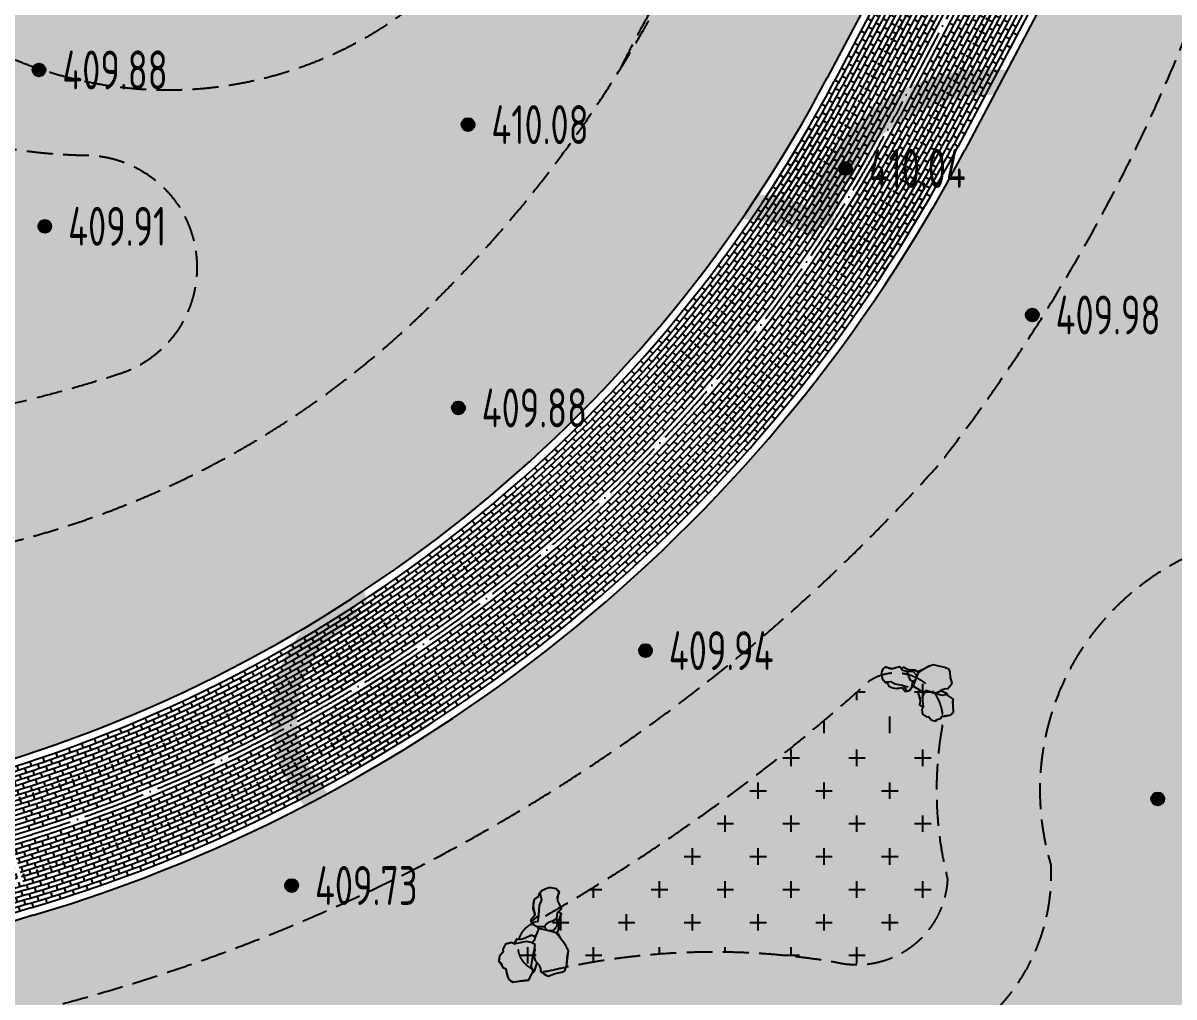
# Model space of a CAD drawing. Header units: millimetres. Extents: x 387826 to 388039216, y 3325062 to 3325368396.
# Drawn here: x 387628709 to 387650916, y 3324918887 to 3324937675 of the extents above; entities that cross this region are included whole.
import ezdxf
from ezdxf.enums import TextEntityAlignment as Align

# ---------------------------------------------------------------- set-up
doc = ezdxf.new("R2010")
doc.units = ezdxf.units.MM
doc.header["$LTSCALE"] = 1000
doc.header["$MEASUREMENT"] = 0
doc.linetypes.add('ACAD_ISO04W100', pattern=[30, 24, -3, 0, -3])
doc.linetypes.add('DASH', pattern=[0.35, 0.25, -0.1])
for name, color, linetype in [('0 Plan-Green C1', 60, 'DASH'), ('0 Plan-Green C2', 75, 'DASH'), ('0 Plan-Green Hatch', 76, 'Continuous'), ('0 Plan-Hatch 1', 8, 'Continuous'), ('0 Plan-Pavedivide', 15, 'Continuous'), ('0 Plan-Road 2', 40, 'Continuous'), ('0 Plan-Rock', 15, 'Continuous'), ('0 Plan-Wall 1', 32, 'Continuous'), ('0 Plan-Water L', 150, 'Continuous'), ('0-SITE', 7, 'Continuous'), ('000-Earth-MSCQ（不打印）$0$0-SITE', 7, 'Continuous'), ('000-Earth-MSCQ（不打印）$0$GCD', 251, 'Continuous'), ('000-古城墙保护(不打印)$0$0-文物遗址', 8, 'Continuous'), ('0NT-Center', 1, 'ACAD_ISO04W100'), ('0NT-Line 6', 251, 'Continuous')]:
    doc.layers.add(name, color=color, linetype=linetype)
doc.layers.add('0-调整', color=7, linetype='Continuous', plot=False)
doc.layers.add('0NT-辅助线（不打印）', color=157, linetype='Continuous', plot=False)
doc.styles.add('000-Earth-MSCQ（不打印）$0$HZ', font='gbenor.shx', dxfattribs={"width": 0.8, "bigfont": 'hztxt.shx'})
pattern_1 = [(90, (387910883.5935059, 3325096422.695915), (-798.2363799999999, 798.23638), [211.664528, -1384.80812]), (45, (387910883.5935059, 3325096422.695915), (-798.2369240652082, 798.2369240652083), [211.664528, -917.2129199999998]), (135, (387910883.5935059, 3325096422.695915), (-798.2369240652083, -798.2369240652082), [211.664528, -917.2129199999998])]

# ---------------------------------------------------------------- blocks, each defined once
blk = doc.blocks.new('GZF')
at = {"layer": '0 Plan-Hatch 1', "ltscale": 10}
for p, q in [((-135, 540.0000009536743), (-135, 450.0000004768372)), ((0, 630.0000009536743), (0, 540.0000004768372)), ((0, 450.0000009536743), (0, 360.0000004768372)), ((-135, 360.0000009536743), (-135, 270.0000004768372)), ((0, 270.0000009536743), (0, 180.0000004768372)), ((-135, 180.0000009536743), (-135, 90.00000047683716)), ((-135, 9.5367431640625e-07), (-135, -89.99999952316284)), ((0, 90.00000095367432), (0, 4.76837158203125e-07)), ((-135, -179.9999990463257), (-135, -269.9999995231628)), ((-135, -359.9999990463257), (-135, -449.9999995231628)), ((0, -269.9999990463257), (0, -359.9999995231628)), ((-135, -539.9999990463257), (-135, -629.9999995231628)), ((0, -449.9999990463257), (0, -539.9999995231628))]:
    blk.add_line(p, q, dxfattribs=at)
at = {"layer": '0NT-辅助线（不打印）', "ltscale": 10}
for p, q in [((0, 4.76837158203125e-07), (-135.0000000596046, 4.291534423828125e-06)), ((0, 44.99999952316284), (0, -45)), ((0, -89.99999904632568), (0, -179.9999995231628))]:
    blk.add_line(p, q, dxfattribs=at)
blk.add_circle((0, 9.5367431640625e-07), 9.101957738399506, dxfattribs=at)
blk = doc.blocks.new('hgreer')
at = {"layer": '0 Plan-Rock'}
for p, q in [((87294355.55795002, 81354781.10729504), (87294178.11190939, 81354751.86047316)), ((87294443.53921127, 81354780.05402851), (87294355.55795002, 81354781.10729504)), ((87294547.68330145, 81354721.65778351), (87294443.53921127, 81354780.05402851)), ((87294178.11190939, 81354751.86047316), (87294065.83607006, 81354637.78872204)), ((87294065.83607006, 81354637.78872204), (87294117.01122522, 81354456.20700169)), ((87294117.01122522, 81354456.20700169), (87294095.41249323, 81354331.52632284)), ((87294664.07947683, 81354656.3914814), (87294547.68330145, 81354721.65778351)), ((87294759.14183569, 81354538.71492577), (87294664.07947683, 81354656.3914814)), ((87294731.7388463, 81354582.50181723), (87294664.24018526, 81354326.38945389)), ((87294773.08252478, 81354434.33788824), (87294759.14183569, 81354538.71492577)), ((87294903.68527222, 81354336.96669865), (87294773.08252478, 81354434.33788824)), ((87294030.19147348, 81354215.21090364), (87293950.50170279, 81354058.7284131)), ((87293950.50170279, 81354058.7284131), (87294085.01149035, 81353910.88410997)), ((87294095.41249323, 81354331.52632284), (87294030.19147348, 81354215.21090364)), ((87294664.24018526, 81354326.38945389), (87294726.92880392, 81354122.25697279)), ((87294726.92880392, 81354122.25697279), (87294732.5263834, 81353974.28032875)), ((87294732.5263834, 81353974.28032875), (87294732.47653246, 81353773.14170551)), ((87294847.1803999, 81353805.38219404), (87294925.65704155, 81354002.77868557)), ((87294931.09391212, 81354184.80406904), (87294903.68527222, 81354336.96669865)), ((87294925.65704155, 81354002.77868557), (87294931.09391212, 81354184.80406904)), ((87294023.75106525, 81353945.23439169), (87293945.06209517, 81353876.70456362)), ((87293945.06209517, 81353876.70456362), (87293978.86129236, 81353793.37982321)), ((87293978.86129236, 81353793.37982321), (87294010.44285583, 81353663.0162301)), ((87294010.44285583, 81353663.0162301), (87294001.0962081, 81353531.46549511)), ((87294101.38487864, 81353724.67772675), (87294062.62154865, 81353569.38563776)), ((87294194.49001312, 81353632.23753595), (87294078.83149195, 81353713.18281698)), ((87294085.01149035, 81353910.88410997), (87294101.38487864, 81353724.67772675)), ((87294327.30845976, 81353581.90174913), (87294194.49001312, 81353632.23753595)), ((87294466.7307601, 81353471.53891182), (87294327.30845976, 81353581.90174913)), ((87294732.47653246, 81353773.14170551), (87294855.4718895, 81353647.84643793)), ((87294733.32646942, 81353768.42199326), (87294752.7542243, 81353536.46374273)), ((87294985.5991621, 81353607.06822824), (87294847.1803999, 81353805.38219404)), ((87294855.4718895, 81353647.84643793), (87294933.63376474, 81353571.83388138)), ((87294915.46659803, 81353453.2730689), (87294985.5991621, 81353607.06822824)), ((87293881.95533514, 81353001.33173227), (87294002.8869195, 81353200.15958261)), ((87294001.0962081, 81353531.46549511), (87293982.1913867, 81353397.22570324)), ((87293982.1913867, 81353397.22570324), (87294040.96926165, 81353243.56614494)), ((87294002.8869195, 81353200.15958261), (87294334.34331751, 81353267.93039131)), ((87294040.96926165, 81353243.56614494), (87294087.5199771, 81353217.46397257)), ((87294062.62154865, 81353569.38563776), (87294062.83210802, 81353440.52223349)), ((87294062.83210802, 81353440.52223349), (87294178.22474575, 81353287.3048029)), ((87294178.22474575, 81353287.3048029), (87294341.44099522, 81353269.10504293)), ((87294334.34331751, 81353267.93039131), (87294629.21914673, 81353316.73175287)), ((87294386.46046972, 81353276.55567598), (87294503.96522665, 81353394.33422852)), ((87294486.30451298, 81353376.63236427), (87294466.7307601, 81353471.53891182)), ((87294503.96522665, 81353394.33422852), (87294754.92104006, 81353382.36224747)), ((87294629.21914673, 81353316.73175287), (87294695.59404516, 81353299.90225601)), ((87294695.59404516, 81353299.90225601), (87294797.77804232, 81353019.78459024)), ((87294754.92104006, 81353382.36224747), (87294915.46659803, 81353453.2730689)), ((87293611.90141344, 81352617.88646793), (87293707.04556465, 81352798.5372243)), ((87293707.04556465, 81352798.5372243), (87293881.95533514, 81353001.33173227)), ((87294783.89886093, 81352759.74909401), (87294922.68821096, 81352819.02491999)), ((87294797.2513938, 81353021.22829533), (87294928.35195875, 81353075.89960194)), ((87294797.77804232, 81353019.78459024), (87294828.17697763, 81352902.62679052)), ((87294828.17697763, 81352902.62679052), (87294889.36295891, 81352809.43795013)), ((87294889.36295891, 81352809.43795013), (87294893.53768969, 81352806.57496452)), ((87294922.68821096, 81352819.02491999), (87295093.40136433, 81352851.9939723)), ((87294928.35195875, 81353075.89960194), (87295164.21005392, 81352945.8500886)), ((87295093.40136433, 81352851.9939723), (87295359.6696682, 81352771.9161663)), ((87295164.21005392, 81352945.8500886), (87295294.30506325, 81352900.8138256)), ((87295294.30506325, 81352900.8138256), (87295436.7808919, 81352909.88579369)), ((87295359.6696682, 81352771.9161663), (87295495.84562588, 81352736.87204123)), ((87295436.7808919, 81352909.88579369), (87295535.80596161, 81352712.5181551)), ((87295495.84562588, 81352736.87204123), (87295622.469975, 81352776.15960741)), ((87295622.469975, 81352776.15960741), (87295818.58547544, 81352704.58441973)), ((87293611.2455144, 81352622.75509739), (87293618.59947062, 81352630.60410738)), ((87293612.46367359, 81352618.95403433), (87293611.2455144, 81352622.75509739)), ((87293634.5151391, 81352386.18992853), (87293611.90141344, 81352617.88646793)), ((87293638.73982191, 81352109.72977304), (87293634.5151391, 81352386.18992853)), ((87294792.83854675, 81352660.23945093), (87294781.2020874, 81352568.13327885)), ((87294781.2020874, 81352568.13327885), (87294803.82754755, 81352499.24621439)), ((87294798.87405062, 81352593.05690384), (87294783.89886093, 81352759.74909401)), ((87294829.69997835, 81352396.15216494), (87294798.87405062, 81352593.05690384)), ((87294803.82754755, 81352499.24621439), (87294805.84275723, 81352325.73192406)), ((87294867.24756336, 81351996.47886133), (87294829.69997835, 81352396.15216494)), ((87295818.58547544, 81352704.58441973), (87295897.6313386, 81352519.39395714)), ((87295897.6313386, 81352519.39395714), (87295875.03799915, 81352437.25423193)), ((87295875.03799915, 81352437.25423193), (87295998.39040709, 81352279.86569405)), ((87293691.33826399, 81351912.79822016), (87293638.73982191, 81352109.72977304)), ((87294598.35456133, 81352049.99602938), (87294537.39111853, 81351920.69665527)), ((87294729.88889408, 81352179.05230331), (87294598.35456133, 81352049.99602938)), ((87294745.82520914, 81351830.70942354), (87294674.40588522, 81352124.61457443)), ((87294805.84275723, 81352325.73192406), (87294729.88889408, 81352179.05230331)), ((87294787.96035194, 81351832.43062687), (87294867.24756336, 81351996.47886133)), ((87295936.69059563, 81352043.44170523), (87295855.45090389, 81351887.43670464)), ((87296011.18960857, 81352087.09489775), (87295936.69059563, 81352043.44170523)), ((87295998.39040709, 81352279.86569405), (87296011.18960857, 81352087.09489775)), ((87293793.29972267, 81351855.16876936), (87293691.33826399, 81351912.79822016)), ((87294020.61388016, 81351790.46834421), (87293793.29972267, 81351855.16876936)), ((87294261.92574072, 81351683.3802619), (87294020.61388016, 81351790.46834421)), ((87294403.26178503, 81351753.4624834), (87294261.92574072, 81351683.3802619)), ((87294528.00491762, 81351827.74941826), (87294403.26178503, 81351753.4624834)), ((87294537.39111853, 81351920.69665527), (87294528.00491762, 81351827.74941826)), ((87294823.57447815, 81351755.92092943), (87294745.82520914, 81351830.70942354)), ((87294928.24235153, 81351500.3071332), (87294787.96035194, 81351832.43062687)), ((87295668.86266375, 81351569.5649929), (87295620.20724678, 81351489.60983896)), ((87295717.958148, 81351717.75891066), (87295668.86266375, 81351569.5649929)), ((87295752.93615198, 81351854.00780106), (87295717.958148, 81351717.75891066)), ((87295855.45090389, 81351887.43670464), (87295752.93615198, 81351854.00780106)), ((87295038.57397318, 81351501.56801844), (87294928.24235153, 81351500.3071332)), ((87295218.8379941, 81351460.2084279), (87295038.57397318, 81351501.56801844)), ((87295471.20922089, 81351402.30345297), (87295218.8379941, 81351460.2084279)), ((87295563.7357006, 81351441.81965446), (87295471.20922089, 81351402.30345297)), ((87295620.20724678, 81351489.60983896), (87295563.7357006, 81351441.81965446))]:
    blk.add_line(p, q, dxfattribs=at)
blk = doc.blocks.new('A$C6F3146E0')
at = {"layer": '0NT-Line 6', "ltscale": 10}
h = blk.add_hatch(color=250, dxfattribs=at)
h.dxf.hatch_style = 1
h.paths.add_polyline_path([(770.8263137936592, 224.670768737793), (810.3220527768135, 256.2139329910278), (835.2317494153976, 324.4204158782959), (833.3040155768394, 388.4453463554382), (820.9189774394035, 463.9596586227417), (754.3517169356346, 547.9615912437439), (685.1306374669075, 571.7637538909912), (648.6333835721016, 532.9735097885132), (560.9706773757935, 478.0560865402222), (435.4114928841591, 471.8050203323364), (412.9067182540894, 470.2245101928711), (393.1375009417534, 409.172682762146), (341.858026444912, 434.3570075035095), (264.9241532683372, 347.7219390869141), (178.5392355918884, 306.3339829444885), (99.75384694337845, 236.3871359825134), (100.6734097599983, 205.8461256027222), (-39.07419377565384, 236.9795122146606), (-102.4145213365555, 247.8891234397888), (-227.2226577997208, 255.3294014930725), (-263.6027362942696, 253.2760562896729), (-466.0318554639816, 116.5901379585266), (-533.2976085543633, 47.03379058837891), (-532.5472962260246, -9.940046787261963), (-502.9617641568184, -119.4587659835815), (-487.3542992472649, -245.2169432640076), (-362.168852865696, -318.9908819198608), (-321.607862830162, -299.8709025382996), (-253.3382203578949, -292.9825172424316), (-203.8347312808037, -305.8216533660889), (-307.0939737558365, -407.8742938041687), (-317.8145741820335, -454.746955871582), (-397.924086868763, -564.6175723075867), (-303.9935299754143, -812.2360253334045), (-231.2336182594299, -851.9496531486511), (-48.49573516845703, -816.4576859474182), (-9.395219087600708, -850.3686947822571), (93.0649853348732, -855.1476488113403), (111.2549631595612, -865.0760560035706), (187.399763584137, -812.1467542648315), (221.6528564691544, -722.4822506904602), (261.0329630374908, -711.4681391716003), (317.6792796850204, -633.1580109596252), (298.6361645460129, -534.7751779556274), (251.1640767455101, -492.3936176300049), (307.7410970926285, -425.3148427009583), (268.7809119224548, -368.9407444000244), (252.7369466423988, -239.6859731674194), (250.3308267593384, -175.0901141166687), (202.1934161186218, -127.8694906234741), (284.9391769766808, -23.94351768493652), (331.3716490268707, -23.94351720809937), (367.9684412479401, -52.22230958938599), (442.710650742054, -71.89512920379639), (483.0180369615555, -67.30876064300537), (530.3833799958229, 38.67332077026367), (669.1160991191864, 76.5786771774292), (763.058145403862, 146.8629102706909)])
at = {"layer": '0 Plan-Rock', "ltscale": 10, "const_width": 30}
blk.add_lwpolyline([(770.8263137936592, 224.670768737793), (810.3220527768135, 256.2139329910278), (835.2317494153976, 324.4204158782959), (833.3040155768394, 388.4453463554382), (820.9189774394035, 463.9596586227417), (754.3517169356346, 547.9615912437439), (685.1306374669075, 571.7637538909912), (648.6333835721016, 532.9735097885132), (560.9706773757935, 478.0560865402222), (435.4114928841591, 471.8050203323364), (412.9067182540894, 470.2245101928711), (393.1375009417534, 409.172682762146), (341.858026444912, 434.3570075035095), (264.9241532683372, 347.7219390869141), (178.5392355918884, 306.3339829444885), (99.75384694337845, 236.3871359825134), (100.6734097599983, 205.8461256027222), (-39.07419377565384, 236.9795122146606), (-102.4145213365555, 247.8891234397888), (-227.2226577997208, 255.3294014930725), (-263.6027362942696, 253.2760562896729), (-466.0318554639816, 116.5901379585266), (-533.2976085543633, 47.03379058837891), (-532.5472962260246, -9.940046787261963), (-502.9617641568184, -119.4587659835815), (-487.3542992472649, -245.2169432640076), (-362.168852865696, -318.9908819198608), (-321.607862830162, -299.8709025382996), (-253.3382203578949, -292.9825172424316), (-203.8347312808037, -305.8216533660889), (-307.0939737558365, -407.8742938041687), (-317.8145741820335, -454.746955871582), (-397.924086868763, -564.6175723075867), (-303.9935299754143, -812.2360253334045), (-231.2336182594299, -851.9496531486511), (-48.49573516845703, -816.4576859474182), (-9.395219087600708, -850.3686947822571), (93.0649853348732, -855.1476488113403), (111.2549631595612, -865.0760560035706), (187.399763584137, -812.1467542648315), (221.6528564691544, -722.4822506904602), (261.0329630374908, -711.4681391716003), (317.6792796850204, -633.1580109596252), (298.6361645460129, -534.7751779556274), (251.1640767455101, -492.3936176300049), (307.7410970926285, -425.3148427009583), (268.7809119224548, -368.9407444000244), (252.7369466423988, -239.6859731674194), (250.3308267593384, -175.0901141166687), (202.1934161186218, -127.8694906234741), (284.9391769766808, -23.94351768493652), (331.3716490268707, -23.94351720809937), (367.9684412479401, -52.22230958938599), (442.710650742054, -71.89512920379639), (483.0180369615555, -67.30876064300537), (530.3833799958229, 38.67332077026367), (669.1160991191864, 76.5786771774292), (763.058145403862, 146.8629102706909)], close=True, dxfattribs=at)
at = {"layer": '0 Plan-Rock', "xscale": 0.4800000000000001, "yscale": 0.4800000000000001, "zscale": 0.4800000000000001, "rotation": 301.0050644222225}
blk.add_blockref('hgreer', (-55053982.43733722, 15799643.40212011), dxfattribs=at)
blk = doc.blocks.new('000-Earth-MSCQ（不打印）$0$gc200')
h = blk.add_hatch(color=256)
edge = h.paths.add_edge_path()
edge.add_arc((0, -5.551115123125783e-17), 0.2500000000000001, 0, 360)
blk.add_circle((0, -5.551115123125783e-17), 0.2500000000000001)
blk = doc.blocks.new('000-古城墙保护(不打印)')
at = {"layer": '000-古城墙保护(不打印)$0$0-文物遗址'}
for points, knots in [([(387634582.9108802, 3324833742.007565), (387637481.6864973, 3324835738.936942), (387639382.8498617, 3324839080.321984), (387645817.2546958, 3324847710.859595), (387654826.8691055, 3324861873.446459), (387665420.1049732, 3324880839.21057), (387674535.5295003, 3324905651.922577), (387688534.0697859, 3324927269.79409), (387696448.1969588, 3324950220.605737), (387707099.1566722, 3324972271.082105), (387723060.4148431, 3324980167.742814), (387729307.67117, 3324987158.987681), (387729940.039707, 3324987901.617867)], [13829.07510473592, 13829.07510473592, 13829.07510473592, 13829.07510473592, 20507.60766755405, 31598.15239328767, 45718.57024809014, 71022.56005402254, 96502.36251734757, 124815.025697456, 147476.5189369385, 169708.993296357, 195775.3383430242, 197958.5772200183, 197958.5772200183, 197958.5772200183, 197958.5772200183]), ([(387635557.2121158, 3324833192.623265), (387639144.2498879, 3324835416.857895), (387643110.3512368, 3324841726.622351), (387649016.7267115, 3324847271.843969), (387657307.6448497, 3324858426.09768), (387668052.2276497, 3324877455.047353), (387676458.2930267, 3324902803.359412), (387693693.5426132, 3324929413.366473), (387701836.5126055, 3324955762.773364), (387715310.4236128, 3324975469.812907), (387727852.1413468, 3324981383.574444), (387732504.7012959, 3324985724.225718)], [14739.69709912661, 14739.69709912661, 14739.69709912661, 14739.69709912661, 20406.91770349679, 29934.1067295975, 47060.25139486376, 63456.69980682162, 94902.00882304885, 126890.1275629617, 157587.176104531, 177450.8917934603, 196215.9539852425, 196215.9539852425, 196215.9539852425, 196215.9539852425])]:
    blk.add_open_spline(points, degree=3, knots=knots, dxfattribs=at)
at = {"layer": '000-古城墙保护(不打印)$0$0-文物遗址', "ltscale": 2}
blk.add_open_spline([(387646899.8155807, 3324840662.603934), (387647849.9607149, 3324841535.409628), (387650145.3027255, 3324843292.36125), (387654950.2025678, 3324845513.25198), (387659367.7926607, 3324851011.138705), (387663389.8350258, 3324858187.882661), (387669242.3289561, 3324865381.960462), (387672427.8172132, 3324872866.707218), (387674609.2540131, 3324881390.606682), (387680663.3751831, 3324889791.733888), (387684860.6420305, 3324900745.097849), (387689232.4300385, 3324910992.722326), (387694325.6712301, 3324920483.46647), (387698148.521163, 3324928309.253953), (387704181.3697521, 3324939163.262283), (387705018.7730799, 3324950270.696156), (387712498.9580179, 3324957992.794462), (387715218.2473713, 3324965799.686612), (387720096.5908015, 3324968384.490991), (387725143.8900183, 3324975413.511773), (387727037.4112195, 3324976159.514064), (387729304.3074499, 3324976971.611911), (387731596.3178003, 3324980020.060601), (387734785.1976007, 3324983788.089304)], degree=3, knots=[24698.46369935245, 24698.46369935245, 24698.46369935245, 24698.46369935245, 28547.78922773191, 33300.36949613615, 40390.19973763682, 49093.72769327492, 58113.34272857198, 67998.38427460843, 73225.63694582375, 84378.33605128081, 98485.83122873971, 108342.3786954613, 117791.6906893334, 130756.2383913628, 136705.9672843929, 152646.9995846381, 166198.4240618358, 176287.1744813256, 180384.4602466323, 183701.6680936147, 187734.3654258164, 190209.1275445285, 191802.2969576465, 191802.2969576465, 191802.2969576465, 191802.2969576465], dxfattribs=at)
blk = doc.blocks.new('000-Earth-MSCQ（不打印）')
at = {"layer": '000-Earth-MSCQ（不打印）$0$0-SITE', "ltscale": 10}
blk.add_blockref('000-古城墙保护(不打印)', (0, 0), dxfattribs=at)
at = {"layer": '000-Earth-MSCQ（不打印）$0$GCD', "linetype": 'Continuous'}
ref = blk.add_blockref('000-Earth-MSCQ（不打印）$0$gc200', (387629017.3, 3324936768.6), dxfattribs=dict(at, xscale=500, yscale=500, zscale=500))
ref.add_attrib('height', '409.88', dxfattribs={"linetype": 'Continuous', "height": 750, "style": '000-Earth-MSCQ（不打印）$0$HZ', "width": 0.8}).set_placement((387629467.3, 3324936768.6), align=Align.MIDDLE_LEFT)
ref = blk.add_blockref('000-Earth-MSCQ（不打印）$0$gc200', (387637296, 3324935715.2), dxfattribs=dict(at, xscale=500, yscale=500, zscale=500))
ref.add_attrib('height', '410.08', dxfattribs={"linetype": 'Continuous', "height": 750, "style": '000-Earth-MSCQ（不打印）$0$HZ', "width": 0.8}).set_placement((387637746, 3324935715.2), align=Align.MIDDLE_LEFT)
ref = blk.add_blockref('000-Earth-MSCQ（不打印）$0$gc200', (387644574.7, 3324934869.5), dxfattribs=dict(at, xscale=500, yscale=500, zscale=500))
ref.add_attrib('height', '410.04', dxfattribs={"linetype": 'Continuous', "height": 750, "style": '000-Earth-MSCQ（不打印）$0$HZ', "width": 0.8}).set_placement((387645024.7, 3324934869.5), align=Align.MIDDLE_LEFT)
ref = blk.add_blockref('000-Earth-MSCQ（不打印）$0$gc200', (387629130.1, 3324933752.7), dxfattribs=dict(at, xscale=500, yscale=500, zscale=500))
ref.add_attrib('height', '409.91', dxfattribs={"linetype": 'Continuous', "height": 750, "style": '000-Earth-MSCQ（不打印）$0$HZ', "width": 0.8}).set_placement((387629580.1, 3324933752.7), align=Align.MIDDLE_LEFT)
ref = blk.add_blockref('000-Earth-MSCQ（不打印）$0$gc200', (387648182.2, 3324932042.5), dxfattribs=dict(at, xscale=500, yscale=500, zscale=500))
ref.add_attrib('height', '409.98', dxfattribs={"linetype": 'Continuous', "height": 750, "style": '000-Earth-MSCQ（不打印）$0$HZ', "width": 0.8}).set_placement((387648632.2, 3324932042.5), align=Align.MIDDLE_LEFT)
ref = blk.add_blockref('000-Earth-MSCQ（不打印）$0$gc200', (387637109.5, 3324930250), dxfattribs=dict(at, xscale=500, yscale=500, zscale=500))
ref.add_attrib('height', '409.88', dxfattribs={"linetype": 'Continuous', "height": 750, "style": '000-Earth-MSCQ（不打印）$0$HZ', "width": 0.8}).set_placement((387637559.5000001, 3324930250), align=Align.MIDDLE_LEFT)
ref = blk.add_blockref('000-Earth-MSCQ（不打印）$0$gc200', (387640719.7, 3324925568), dxfattribs=dict(at, xscale=500, yscale=500, zscale=500))
ref.add_attrib('height', '409.94', dxfattribs={"linetype": 'Continuous', "height": 750, "style": '000-Earth-MSCQ（不打印）$0$HZ', "width": 0.8}).set_placement((387641169.7, 3324925568), align=Align.MIDDLE_LEFT)
ref = blk.add_blockref('000-Earth-MSCQ（不打印）$0$gc200', (387650603.2, 3324922707.1), dxfattribs=dict(at, xscale=500, yscale=500, zscale=500))
ref.add_attrib('height', '410.09', dxfattribs={"linetype": 'Continuous', "height": 750, "style": '000-Earth-MSCQ（不打印）$0$HZ', "width": 0.8}).set_placement((387651053.2, 3324922707.1), align=Align.MIDDLE_LEFT)
ref = blk.add_blockref('000-Earth-MSCQ（不打印）$0$gc200', (387633892, 3324921036.9), dxfattribs=dict(at, xscale=500, yscale=500, zscale=500))
ref.add_attrib('height', '409.73', dxfattribs={"linetype": 'Continuous', "height": 750, "style": '000-Earth-MSCQ（不打印）$0$HZ', "width": 0.8}).set_placement((387634342, 3324921036.9), align=Align.MIDDLE_LEFT)

msp = doc.modelspace()

# ---------------------------------------------------------------- hatches: boundary and pattern name
at = {"layer": '0 Plan-Green Hatch', "ltscale": 10}
h = msp.add_hatch(dxfattribs=at)
h.set_pattern_fill('GRASS', color=256, scale=400, double=1)
h.set_pattern_definition(pattern_1)
edge = h.paths.add_edge_path()
edge.add_line((387622439.0599667, 3324854050.936299), (387623173.6833379, 3324853939.656582))
edge.add_line((387623173.6833379, 3324853939.656582), (387635096.1587876, 3324877614.537973))
edge.add_line((387635096.1587876, 3324877614.537973), (387637326.4545873, 3324880090.89868))
edge.add_line((387637326.4545873, 3324880090.89868), (387648092.625536, 3324901769.250156))
edge.add_line((387648092.625536, 3324901769.250156), (387653675.5063087, 3324913098.933503))
edge.add_line((387653675.5063087, 3324913098.933503), (387659029.9602896, 3324926312.71594))
edge.add_line((387659029.9602896, 3324926312.71594), (387666293.4541628, 3324933025.957657))
edge.add_line((387666293.4541628, 3324933025.957657), (387674562.7421811, 3324955273.126987))
edge.add_line((387674562.7421811, 3324955273.126987), (387674698.8546848, 3324955833.61237))
edge.add_line((387674698.8546848, 3324955833.61237), (387679274.3591145, 3324966056.084505))
edge.add_line((387679274.3591145, 3324966056.084505), (387692670.727551, 3324988471.826824))
edge.add_line((387692670.727551, 3324988471.826824), (387687672.3361686, 3324991569.787791))
edge.add_line((387687672.3361686, 3324991569.787791), (387699107.2769016, 3325013209.461398))
edge.add_line((387699107.2769016, 3325013209.461398), (387703730.9022322, 3325018962.653418))
edge.add_line((387703730.9022322, 3325018962.653418), (387707660.8433574, 3325021085.874216))
edge.add_line((387707660.8433574, 3325021085.874216), (387708978.7375107, 3325021533.479846))
edge.add_line((387708978.7375107, 3325021533.479846), (387713125.3676936, 3325024321.017564))
edge.add_line((387713125.3676936, 3325024321.017564), (387719878.4443215, 3325030249.513507))
edge.add_line((387719878.4443215, 3325030249.513507), (387727149.4825557, 3325038560.592924))
edge.add_line((387727149.4825557, 3325038560.592924), (387731947.0142126, 3325045521.987648))
edge.add_line((387731947.0142126, 3325045521.987648), (387732792.6573083, 3325048405.001884))
edge.add_line((387732792.6573083, 3325048405.001884), (387736658.1743807, 3325052379.78923))
edge.add_line((387736658.1743807, 3325052379.78923), (387738724.4244739, 3325053061.984234))
edge.add_line((387738724.4244739, 3325053061.984234), (387755596.1018205, 3325073700.059758))
edge.add_line((387755596.1018205, 3325073700.059758), (387757359.0947688, 3325075809.7136))
edge.add_line((387757359.0947688, 3325075809.7136), (387765030.6402072, 3325091176.180011))
edge.add_line((387765030.6402072, 3325091176.180011), (387763567.2492012, 3325091306.558766))
edge.add_line((387763567.2492012, 3325091306.558766), (387764643.4762778, 3325092870.663066))
edge.add_line((387764643.4762778, 3325092870.663066), (387763677.4327329, 3325093513.918848))
edge.add_line((387763677.4327329, 3325093513.918848), (387760351.9995351, 3325088519.772871))
edge.add_line((387760351.9995351, 3325088519.772871), (387757854.926546, 3325090182.48947))
edge.add_line((387757854.926546, 3325090182.48947), (387746044.347819, 3325072445.325399))
edge.add_arc((387645329.0706022, 3325139508.228231), 121000.0000046023, 309.74241311210085, 326.34169422267865, ccw=False)
edge.add_arc((387645329.2748908, 3325139507.932482), 120999.6419855282, 304.961169591263, 309.74242826514626, ccw=False)
edge.add_arc((387763683.9662794, 3324966246.727285), 88844.09917226598, 123.4868483728974, 149.7895362449835)
edge.add_arc((387680669.4993267, 3325002504.157055), 10499.99999996763, -109.5936893519368, 53.55920835511489, ccw=False)
edge.add_line((387677148.3473426, 3324992612.165916), (387673651.3536385, 3324985981.462848))
edge.add_line((387673651.3536385, 3324985981.462848), (387646879.8653454, 3324935219.63581))
edge.add_arc((387620344.1212687, 3324949214.430786), 30000.00000171048, 286.5819363186826, 332.19309994883685, ccw=False)
edge.add_arc((387637327.6832241, 3324892178.531931), 29510.79847056292, 106.5819363209107, 159.4825744767803)
edge.add_line((387609688.883474, 3324902521.837725), (387600522.3601472, 3324902521.837726))
edge.add_arc((387629038.2827542, 3324896341.687208), 29177.93862749183, 167.771613600219, 206.6177727609841)
edge.add_line((387602952.7591405, 3324883268.907842), (387599368.7798252, 3324882693.003032))
edge.add_arc((387581780.5333471, 3324878865.002812), 17999.99999596056, -22.8216057335012, 12.27867238597372, ccw=False)
edge.add_line((387598371.4385754, 3324871883.465477), (387617732.5046101, 3324862101.924585))
edge.add_line((387617732.5046101, 3324862101.924585), (387620049.8063839, 3324854469.025551))
edge.add_line((387620049.8063839, 3324854469.025551), (387622439.0599667, 3324854050.936299))
h = msp.add_hatch(dxfattribs=at)
h.set_pattern_fill('GRASS', color=256, scale=400, double=1)
h.set_pattern_definition(pattern_1)
edge = h.paths.add_edge_path()
edge.add_line((387605212.8324866, 3324914026.611679), (387598663.9888676, 3324918303.935458))
edge.add_arc((387602932.0574766, 3324916289.786137), 4719.449876758691, 143.0082931502428, 154.7368511643453, ccw=False)
edge.add_arc((387570322.7501565, 3324938960.445071), 34999.99997610715, 325.4865901038211, 360.0000000593251)
edge.add_line((387605322.7501326, 3324938960.445107), (387605322.7501268, 3324946120.112624))
edge.add_line((387605322.7501268, 3324946120.112624), (387611315.734759, 3324946127.482451))
edge.add_line((387611315.734759, 3324946127.482451), (387614770.9359706, 3324946256.371298))
edge.add_line((387614770.9359706, 3324946256.371298), (387618955.270937, 3324946756.373236))
edge.add_line((387618955.270937, 3324946756.373236), (387623204.4845629, 3324947638.534652))
edge.add_line((387623204.4845629, 3324947638.534652), (387628446.2095934, 3324949318.850211))
edge.add_line((387628446.2095934, 3324949318.850211), (387633017.6265892, 3324951351.834165))
edge.add_line((387633017.6265892, 3324951351.834165), (387635887.2741393, 3324952937.318831))
edge.add_line((387635887.2741393, 3324952937.318831), (387636770.4404508, 3324953013.30145))
edge.add_line((387636770.4404508, 3324953013.30145), (387641200.8071445, 3324953435.152136))
edge.add_line((387641200.8071445, 3324953435.152136), (387643258.7555928, 3324954834.03511))
edge.add_line((387643258.7555928, 3324954834.03511), (387643999.2364283, 3324956126.063885))
edge.add_line((387643999.2364283, 3324956126.063885), (387644469.361406, 3324959483.349897))
edge.add_line((387644469.361406, 3324959483.349897), (387647017.6491855, 3324962120.423264))
edge.add_line((387647017.6491855, 3324962120.423264), (387649717.3688855, 3324965420.779857))
edge.add_line((387649717.3688855, 3324965420.779857), (387651287.2803114, 3324967653.897116))
edge.add_line((387651287.2803114, 3324967653.897116), (387653047.2110363, 3324970529.781031))
edge.add_line((387653047.2110363, 3324970529.781031), (387654554.1020607, 3324973407.835589))
edge.add_line((387654554.1020607, 3324973407.835589), (387656414.01813, 3324977854.928609))
edge.add_line((387656414.01813, 3324977854.928609), (387657664.2517966, 3324981620.279696))
edge.add_line((387657664.2517966, 3324981620.279696), (387659066.9910163, 3324989862.33321))
edge.add_line((387659066.9910163, 3324989862.33321), (387660604.2452163, 3325007094.535869))
edge.add_line((387660604.2452163, 3325007094.535869), (387670179.5622511, 3325002044.570121))
edge.add_arc((387680669.499327, 3325002504.157055), 10500.00000033511, 182.5086482844089, 233.9798892419005)
edge.add_line((387674494.7729348, 3324994011.645413), (387644226.2909787, 3324936619.115385))
edge.add_arc((387620344.1211289, 3324949214.430957), 27000.00020555884, 286.5819364892167, 332.1930999504311, ccw=False)
edge.add_arc((387637327.683369, 3324892178.531762), 32510.7986747159, 106.5819364885324, 154.1646976505416)
edge.add_line((387608066.3248385, 3324906346.274258), (387601565.8885967, 3324906471.837726))
edge.add_arc((387632545.0828316, 3324896174.775365), 32645.67304730773, 146.8497662693623, 161.6138956042739, ccw=False)
at = {"layer": '0 Plan-Water L', "linetype": 'DASH', "ltscale": 2}
h = msp.add_hatch(dxfattribs=at)
h.set_pattern_fill('CROSS', color=256, scale=400)
h.set_pattern_definition([(0, (0, 0), (635, 635), [317.5, -952.5]), (90, (158.75, -158.75), (-635, 635), [317.5, -952.5])])
edge = h.paths.add_edge_path()
edge.add_arc((387653333.2771927, 3324922876.064421), 6998.3993028356, 170.0887190072667, 194.1224525474993)
edge.add_arc((387644801.250097, 3324921251.058757), 1747.096321399458, 255.9375918832047, 357.291146320303, ccw=False)
edge.add_arc((387642038.8229376, 3324905801.938377), 13951.66245940234, 80.35326962144627, 103.0895376285389)
edge.add_arc((387638752.9093688, 3324919865.92374), 491.3172782506815, 124.32276900875249, 284.8877656744729, ccw=False)
edge.add_arc((387620596.5084645, 3324952124.105781), 36527.36294360187, 299.3063299510896, 312.0490967969611)
edge.add_arc((387645547.5888047, 3324924236.389157), 905.2344882731176, -9.906652002914711, 122.4902437510043, ccw=False)

# ---------------------------------------------------------------- linework, layer by layer
at = {"layer": '0 Plan-Green C1', "ltscale": 2, "flags": 128}
msp.add_lwpolyline([(387638688.7143527, 3324940599.555084, -0.07100991420478074), (387636309.0101424, 3324938065.973446, -0.3810949930217684), (387626077.1642194, 3324938611.665722, -0.6125582320519428), (387627070.9113538, 3324941715.04411)], format="xyb", dxfattribs=at)
at = {"layer": '0 Plan-Green C2', "ltscale": 2, "flags": 128}
for points in [[(387604105.0471364, 3324895224.975915, -0.02368632179822855), (387604494.021681, 3324897165.722773, -0.3052244265943733), (387608114.4253709, 3324900426.231014, 0.2386208634717205), (387612254.523378, 3324903314.512087, -0.08042506218966565), (387615255.1886503, 3324907231.670579, 0.09016215567242755), (387619160.9403965, 3324912539.863861, -0.2095576109219896), (387628042.7862641, 3324918409.242629, 0.1578550727648374), (387646390.4097891, 3324929171.688763, 0.09692867180284608), (387652328.0449371, 3324940886.015081, -0.07771033047882661), (387658218.2982383, 3324952171.42615, 0.01023953454996432), (387662416.0122675, 3324958105.597818)], [(387640248.6002378, 3324936815.443736, -0.08204746843097568), (387644835.262332, 3324943221.703799, 0.1435384008513786), (387649837.1921597, 3324952378.546805, -0.03722759367481223)], [(387608122.206722, 3324937786.442453, -0.110416453355394), (387604985.4162679, 3324926156.988145, 0.6503429362073144), (387610324.0867736, 3324919113.21985, 0.1275013866672021), (387617030.3834949, 3324922644.12076, -0.1474006040284963), (387626837.4107059, 3324927327.950559, 0.1536531530966297), (387636362.9948142, 3324932021.258597, 0.0877383086419427), (387641383.1587164, 3324938862.596261, 0.0877383086419427)], [(387621671.8285773, 3324886502.832457, 0.0599110719562088), (387626756.8625492, 3324892619.333623, 0.1011283135764675), (387630105.140021, 3324905147.170143, -0.4795747680683701), (387643979.3743619, 3324917595.00813, 0.4968578305029779), (387648543.1550724, 3324921448.090816, -0.4553542096646641), (387652579.7716139, 3324927817.341764, -0.2988524719131886), (387659703.1581752, 3324925586.674555), (387659703.1581752, 3324925586.674555), (387659703.1581752, 3324925586.674555)]]:
    msp.add_lwpolyline(points, format="xyb", dxfattribs=at)
at = {"layer": '0 Plan-Green C2', "color": 8, "ltscale": 2, "flags": 128}
for points in [[(387612787.6738996, 3324938081.475119, -0.3165299629472176), (387617448.3411842, 3324941755.281674, -0.1935317001300071), (387622890.6285941, 3324939903.917018, -0.1586053432790373), (387623874.860648, 3324938283.972944, 0.2152118297895214), (387625409.1039015, 3324936287.96882, 0.1203301675450796), (387629927.1579125, 3324935124.714044, -0.8497047523187121), (387630564.0189301, 3324930901.285212, -0.03708866528726078), (387626742.8528257, 3324929975.602884, 0.04142340745150423), (387622255.8851764, 3324928847.42273, -0.4039760554181509), (387618926.8209819, 3324930409.521291, 0.200728214550407), (387613915.1968586, 3324935678.202106, -0.3752137626852226), (387612787.6738996, 3324938081.475119, -0.7535621668608178)], [(387646439.3258093, 3324924080.650294, 0.1052530539031797), (387646546.3941849, 3324921168.48958, -0.4735178105253457), (387644376.7430365, 3324919556.320043, 0.09953242352363843), (387638879.141767, 3324919391.09951, -0.8433093738559179), (387638475.8780137, 3324920271.690047, 0.05565817596486649), (387645061.336678, 3324924999.938991, -0.6518724981346798), (387646439.3256661, 3324924080.649475)]]:
    msp.add_lwpolyline(points, format="xyb", dxfattribs=at)
at = {"layer": '0 Plan-Hatch 1', "ltscale": 10}
for p, q in [((387674692.2146006, 3324993871.540575), (387644438.5768905, 3324936507.156948)), ((387674766.9307379, 3324993820.282111), (387644518.1841227, 3324936465.172563)), ((387674842.0135567, 3324993769.718916), (387644597.791355, 3324936423.188178)), ((387674917.4620363, 3324993719.849057), (387644677.3985872, 3324936381.203793)), ((387674993.2752415, 3324993670.67076), (387644757.0058194, 3324936339.219408)), ((387675069.4523225, 3324993622.182413), (387644836.6130516, 3324936297.235023)), ((387675145.9925129, 3324993574.382563), (387644916.2202839, 3324936255.250638)), ((387675222.8951297, 3324993527.269916), (387644995.8275161, 3324936213.266253)), ((387675300.1595712, 3324993480.84333), (387645075.4347483, 3324936171.281868)), ((387675377.7853183, 3324993435.10182), (387645155.0419805, 3324936129.297483)), ((387675455.7719319, 3324993390.044556), (387645234.6492128, 3324936087.313098)), ((387675534.1190537, 3324993345.670856), (387645314.256445, 3324936045.328713)), ((387675612.8264059, 3324993301.980195), (387645393.8636772, 3324936003.344328)), ((387675931.2553349, 3324993134.042655), (387645712.2926061, 3324935835.406789)), ((387676011.7624473, 3324993093.764547), (387645791.8998383, 3324935793.422404)), ((387676092.6297899, 3324993054.169477), (387645871.5070705, 3324935751.438019)), ((387676173.8576407, 3324993015.257971), (387645951.1143028, 3324935709.453634)), ((387676255.4463581, 3324992977.030711), (387646030.721535, 3324935667.469249)), ((387676337.3963812, 3324992939.488526), (387646110.3287672, 3324935625.484864)), ((387676419.7082286, 3324992902.632404), (387646189.9359994, 3324935583.50048)), ((387676502.3825027, 3324992866.463484), (387646269.5432317, 3324935541.516095)), ((387676585.4198861, 3324992830.983061), (387646349.1504639, 3324935499.53171)), ((387676668.8211455, 3324992796.192588), (387646428.7576961, 3324935457.547325)), ((387676752.5871305, 3324992762.093678), (387646508.3649283, 3324935415.56294)), ((387676836.7187758, 3324992728.688103), (387646587.9721606, 3324935373.578555)), ((387676921.2171028, 3324992695.977797), (387646667.5793928, 3324935331.59417))]:
    msp.add_line(p, q, dxfattribs=at)
for centre, radius, start, end in [((387620344.1212702, 3324949214.430785), 27240.00000016243, 286.5819363165328, 332.1930999484008), ((387620344.12127, 3324949214.430785), 27330.00000035163, 286.5819363166662, 332.1930999483978), ((387620344.1212698, 3324949214.430785), 27420.00000037111, 286.5819363172025, 332.1930999493342), ((387620344.12127, 3324949214.430785), 27510.00000046642, 286.5819363166189, 332.1930999481023), ((387620344.1212698, 3324949214.430784), 27600.00000021074, 286.5819363173157, 332.1930999498515), ((387620344.12127, 3324949214.430785), 27690.00000030605, 286.5819363168538, 332.1930999486258), ((387620344.1212702, 3324949214.430785), 27780.00000045408, 286.5819363162771, 332.1930999474656), ((387620344.1212698, 3324949214.430784), 27870.00000018685, 286.581936317438, 332.1930999502956), ((387620344.1212699, 3324949214.430784), 27960.00000011244, 286.5819363173761, 332.1930999500016), ((387620344.1212701, 3324949214.430785), 28050.00000020775, 286.5819363168033, 332.1930999487913), ((387620344.1212699, 3324949214.430785), 28140.00000044967, 286.5819363169319, 332.1930999488437), ((387620344.12127, 3324949214.430785), 28230.00000037526, 286.5819363167563, 332.1930999485572), ((387620344.1212702, 3324949214.430785), 28320.00000047057, 286.5819363163064, 332.193099947363), ((387620344.1212704, 3324949214.430784), 28679.99999976922, 286.5819363164217, 332.1930999490592), ((387620344.1212699, 3324949214.430785), 28770.00000022203, 286.5819363172313, 332.1930999493312), ((387620344.1212698, 3324949214.430784), 28859.99999991363, 286.5819363177823, 332.1930999509449), ((387620344.1212699, 3324949214.430784), 28950.00000006166, 286.5819363172261, 332.1930999498243), ((387620344.1212701, 3324949214.430785), 29040.00000015697, 286.5819363167859, 332.1930999486557), ((387620344.1212699, 3324949214.430784), 29129.99999990129, 286.5819363174456, 332.1930999503113), ((387620344.1212698, 3324949214.430784), 29219.99999981533, 286.5819363177224, 332.1930999510751), ((387620344.1212699, 3324949214.430784), 29310.00000001608, 286.5819363173965, 332.1930999500222), ((387620344.1212698, 3324949214.430784), 29399.99999993012, 286.5819363176717, 332.1930999507823), ((387620344.1212699, 3324949214.430784), 29489.99999985571, 286.5819363175013, 332.1930999505021), ((387620344.1212701, 3324949214.430784), 29579.99999995102, 286.5819363170683, 332.1930999493528), ((387620344.1212698, 3324949214.430784), 29670.00000012867, 286.5819363175205, 332.1930999503764), ((387620344.1212699, 3324949214.430784), 29760.00000005426, 286.5819363173521, 332.1930999501), ((387637327.6832201, 3324892178.531935), 30110.79846595289, 106.5819363153535, 158.673149731144), ((387637327.6832205, 3324892178.531934), 30020.79846668561, 106.5819363157993, 158.7929791270478), ((387637327.6832206, 3324892178.531935), 29930.79846638525, 106.5819363160034, 158.9137481886167), ((387637327.6832201, 3324892178.531935), 29840.79846594881, 106.5819363153312, 159.0354227532573), ((387637327.6832204, 3324892178.531935), 29750.79846619051, 106.581936315823, 159.157966918786)]:
    msp.add_arc(centre, radius, start, end, dxfattribs=at)
at = {"layer": '0 Plan-Pavedivide', "ltscale": 10}
for p, q in [((387674617.8662522, 3324993923.496409), (387644358.969699, 3324936549.14141)), ((387675691.8937891, 3324993258.972195), (387645473.4709094, 3324935961.359944)), ((387675851.1082537, 3324993175.003425), (387645632.6853738, 3324935877.391174)), ((387677006.0832191, 3324992663.964861), (387646747.1866659, 3324935289.609863))]:
    msp.add_line(p, q, dxfattribs=at)
for centre, radius, start, end in [((387620344.12127, 3324949214.430785), 27150.00000028956, 286.5819363168347, 332.1930999487558), ((387620344.1212699, 3324949214.430785), 28410.00000026761, 286.5819363169404, 332.1930999491207), ((387620344.1212699, 3324949214.430784), 28590.00000010724, 286.5819363171659, 332.1930999496213), ((387620344.1212699, 3324949214.430784), 29850.00000003257, 286.5819363172944, 332.1930999498787), ((387637327.6832205, 3324892178.531935), 29660.79846638117, 106.5819363159868, 159.2814970356559)]:
    msp.add_arc(centre, radius, start, end, dxfattribs=at)
at = {"layer": '0 Plan-Road 2', "ltscale": 10}
for p, q in [((387674494.7729349, 3324994011.645413), (387644226.2909787, 3324936619.115385)), ((387677148.3473427, 3324992612.165916), (387646879.8653862, 3324935219.635888))]:
    msp.add_line(p, q, dxfattribs=at)
for centre, radius, start, end in [((387620344.1212702, 3324949214.430785), 27000.00000007921, 286.5819363062033, 332.1931001160453), ((387620344.1212697, 3324949214.430784), 30000.00000014689, 286.5819363176076, 332.1930999503506), ((387637327.6832205, 3324892178.531935), 29510.79846588624, 106.5819363163697, 159.4825769175724)]:
    msp.add_arc(centre, radius, start, end, dxfattribs=at)
at = {"layer": '0 Plan-Water L', "linetype": 'DASH', "ltscale": 2, "flags": 128}
msp.add_lwpolyline([(387646439.3258092, 3324924080.650293, 0.1052530539031797), (387646546.3941848, 3324921168.48958, -0.4735178105253457), (387644376.7430364, 3324919556.320043, 0.09953242352363843), (387638879.1417668, 3324919391.09951, -0.8433093738559179), (387638475.8780136, 3324920271.690046, 0.05565817596486649), (387645061.3366779, 3324924999.93899, -0.6518724981346798), (387646439.325666, 3324924080.649475)], format="xyb", dxfattribs=at)
at = {"layer": '0-调整', "color": 2, "ltscale": 10, "const_width": 500}
msp.add_lwpolyline([(387653621.9280189, 3324936571.621317, 0.52056705), (387648962.0578774, 3324936100.093121, 0.52056705), (387644066.3806212, 3324933801.289057, 0.52056705), (387638757.6581105, 3324930677.340395, 0.52056705), (387635100.6062127, 3324926433.467651, 0.52056705), (387634451.7538435, 3324922602.226696, 0.52056705), (387635867.4897404, 3324919006.690348, 0.52056705), (387638875.6892691, 3324916354.269882, 0.52056705), (387643240.5453147, 3324916059.549887, 0.52056705), (387648608.2196041, 3324916354.269882, 0.52056705), (387654565.6668827, 3324918063.633956, 0.52056705), (387658163.7670019, 3324920185.570328, 0.52056705), (387661289.8700878, 3324923898.95898, 0.52056705), (387663177.4754167, 3324928083.875827, 0.52056705), (387663649.3448486, 3324931620.456278, 0.52056705), (387661643.8359624, 3324935687.461331, 0.52056705), (387659638.3270763, 3324937102.10541, 0.52056705), (387653621.9280189, 3324936571.621317)], format="xyb", dxfattribs=at)
at = {"layer": '0NT-Center', "ltscale": 0.05}
msp.add_line((387684867.9378184, 3325010464.880278), (387645553.0781825, 3324935919.375637), dxfattribs=at)
msp.add_arc((387620344.1212702, 3324949214.430785), 28500.00000007921, 286.5819363062033, 332.1931001160453, dxfattribs=at)

# ---------------------------------------------------------------- block references
at = {"layer": '0 Plan-Rock', "ltscale": 10}
for p, xscale, yscale, zscale, rotation in [((387646133.3188841, 3324924990.854223), -0.9215999999999994, 0.9215999999999993, 0.9215999999999994, 20.65731611961672), ((387638832.4275234, 3324919914.874251), -1.151999999999999, 1.151999999999999, 1.151999999999999, 297.3921197159261)]:
    msp.add_blockref('A$C6F3146E0', p, dxfattribs=dict(at, xscale=xscale, yscale=yscale, zscale=zscale, rotation=rotation))
at = {"layer": '0 Plan-Wall 1'}
for p, rotation in [((387645744.6565871, 3324937826.061341), 242.1930999512865), ((387647326.4716781, 3324937738.503105), 242.193099951076), ((387645618.7034323, 3324937587.239644), 242.1930999512865), ((387647200.5185233, 3324937499.681408), 242.193099951076), ((387645492.7502776, 3324937348.417947), 242.1930999512865), ((387647074.5653685, 3324937260.859711), 242.193099951076), ((387645366.7971228, 3324937109.596251), 242.1930999512865), ((387646948.6122138, 3324937022.038014), 242.193099951076), ((387645240.843968, 3324936870.774554), 242.1930999512865), ((387645114.8908133, 3324936631.952857), 242.1930999512865), ((387646822.659059, 3324936783.216318), 242.193099951076), ((387644988.9376585, 3324936393.131161), 242.1930999512865), ((387646696.7059042, 3324936544.394621), 242.193099951076), ((387644862.7773227, 3324936154.419093), 241.9577312371052), ((387646570.7527495, 3324936305.572925), 242.193099951076), ((387644734.6881148, 3324935916.737413), 241.4008608098828), ((387646444.7995948, 3324936066.751228), 242.193099951076), ((387644604.294912, 3324935680.311867), 240.8439903826605), ((387646318.84644, 3324935827.929531), 242.193099951076), ((387646192.8932852, 3324935589.107834), 242.193099951076), ((387644471.6100315, 3324935445.164788), 240.2871199554381), ((387646065.889626, 3324935350.844213), 241.6761033829823), ((387644336.6460072, 3324935211.318389), 239.7302495282157), ((387645936.6904109, 3324935113.763964), 241.1466762622198), ((387644199.4155879, 3324934978.79476), 239.1733791009933), ((387645805.3060625, 3324934877.887653), 240.6172491414572), ((387644059.9317369, 3324934747.615865), 238.6165086737709), ((387645671.7477988, 3324934643.235418), 240.0878220206947), ((387643918.2076302, 3324934517.803542), 238.0596382465485), ((387645536.0270232, 3324934409.827293), 239.5583948999321), ((387643774.2566554, 3324934289.3795), 237.5027678193261), ((387645398.1553237, 3324934177.683209), 239.0289677791695), ((387643628.0924104, 3324934062.365316), 236.9458973921037), ((387645258.1444721, 3324933946.822986), 238.499540658407), ((387643479.7287024, 3324933836.782435), 236.3890269648813), ((387645116.0064227, 3324933717.266335), 237.9701135376445), ((387643329.179546, 3324933612.652166), 235.832156537659), ((387644971.7533114, 3324933489.032855), 237.4406864168819), ((387643176.4591627, 3324933389.99568), 235.2752861104366), ((387644825.3974548, 3324933262.142035), 236.9112592961193), ((387643021.5819786, 3324933168.834011), 234.7184156832143), ((387644676.951349, 3324933036.613245), 236.3818321753567), ((387642864.562624, 3324932949.188049), 234.1615452559919), ((387644526.4276685, 3324932812.465742), 235.8524050545942), ((387642544.1569338, 3324932514.526098), 233.0478044015471), ((387642705.4159312, 3324932731.078544), 233.6046748287695), ((387644373.8392653, 3324932589.718665), 235.3229779338317), ((387642380.8008645, 3324932299.551167), 232.4909339743247), ((387644219.1991677, 3324932368.391031), 234.7935508130691), ((387642215.3631545, 3324932086.174059), 231.9340635471023), ((387644062.520579, 3324932148.501738), 234.2641236923066), ((387642047.8594313, 3324931874.41493), 231.3771931198799), ((387643903.8168766, 3324931930.069561), 233.734696571544), ((387641878.305518, 3324931664.293783), 230.8203226926575), ((387643743.1016111, 3324931713.113148), 233.2052694507814), ((387641706.7174308, 3324931455.830466), 230.2634522654351), ((387643580.3885044, 3324931497.651026), 232.6758423300189), ((387641533.1113785, 3324931249.044672), 229.7065818382128), ((387643415.6914493, 3324931283.70159), 232.1464152092563), ((387641357.5037603, 3324931043.955933), 229.1497114109904), ((387643249.0245079, 3324931071.283106), 231.6169880884937), ((387641179.9111646, 3324930840.583624), 228.592840983768), ((387643080.4019104, 3324930860.413713), 231.0875609677312), ((387641000.3503672, 3324930638.946955), 228.0359705565456), ((387642909.8380541, 3324930651.111414), 230.5581338469686), ((387640818.83833, 3324930439.064974), 227.4791001293233), ((387642737.3475021, 3324930443.394081), 230.0287067262061), ((387640450.0293028, 3324930044.640431), 226.3653592748785), ((387640635.3921989, 3324930240.956562), 226.9222297021009), ((387642562.9449817, 3324930237.279447), 229.4992796054435), ((387640262.7671516, 3324929850.135128), 225.8084888476562), ((387642208.4637612, 3324929829.928535), 228.4404253639184), ((387642386.6453838, 3324930032.785112), 228.969852484681), ((387640073.6234344, 3324929657.459026), 225.2516184204337), ((387642028.4153271, 3324929628.727038), 227.9109982431559), ((387639882.6160183, 3324929466.630325), 224.6947479932113), ((387641846.5154545, 3324929429.197798), 227.3815711223933), ((387639689.7629463, 3324929277.667052), 224.137877565989), ((387641662.7796743, 3324929231.357852), 226.8521440016307), ((387639298.5928769, 3324928905.408009), 223.0241367115442), ((387639495.0824358, 3324929090.587056), 223.5810071387666), ((387641477.223674, 3324929035.224091), 226.3227168808682), ((387639100.3128304, 3324928722.147404), 222.4672662843218), ((387641289.8632968, 3324928840.813262), 225.7932897601057), ((387638900.2610264, 3324928540.822552), 221.9103958570994), ((387640909.7935526, 3324928457.226648), 224.7344355185805), ((387641100.7145397, 3324928648.141964), 225.2638626393431), ((387638698.4563622, 3324928361.450582), 221.3535254298771), ((387640717.1166366, 3324928268.083613), 224.205008397818), ((387638289.6648692, 3324928008.632876), 220.2397845754323), ((387638494.9179009, 3324928184.048438), 220.7966550026547), ((387640522.7002428, 3324928080.729011), 223.6755812770554), ((387638082.7166559, 3324927835.220469), 219.6829141482099), ((387640326.5609707, 3324927895.178836), 223.1461541562928), ((387637874.0928098, 3324927663.827595), 219.1260437209875), ((387640128.7155671, 3324927711.448933), 222.6167270355303), ((387637451.8972041, 3324927327.165021), 218.0123028665427), ((387637663.813038, 3324927494.470447), 218.5691732937651), ((387639727.9740785, 3324927349.512529), 221.5578727940051), ((387639929.1809241, 3324927529.554987), 222.0872999147677), ((387637238.3653262, 3324927161.927122), 217.4554324393204), ((387639525.1122095, 3324927171.336932), 221.0284456732426), ((387637023.2375751, 3324926998.772359), 216.898562012098), ((387639320.6126379, 3324926995.043408), 220.4990185524801), ((387636588.2758879, 3324926678.773688), 215.7848211576532), ((387636806.5342722, 3324926837.716143), 216.3416915848756), ((387638906.770367, 3324926648.162628), 219.440164310955), ((387639114.4928241, 3324926820.64701), 219.9695914317175), ((387636368.4830396, 3324926521.96001), 215.2279507304308), ((387638697.4630022, 3324926477.604989), 218.9107371901924), ((387635924.3771422, 3324926214.778027), 214.1142098759861), ((387636147.1764892, 3324926367.289919), 214.6710803032085), ((387638486.5886007, 3324926308.988655), 218.3813100694298), ((387635700.1060445, 3324926064.438741), 213.5573394487637), ((387638060.210839, 3324925977.637322), 217.3224558279047), ((387638274.1651673, 3324926142.328022), 217.8518829486673), ((387635247.2334754, 3324925770.334586), 212.4435985943189), ((387635474.3843816, 3324925916.286263), 213.0004690215413), ((387637844.7438836, 3324925814.930615), 216.7930287071422), ((387635018.6747835, 3324925626.597497), 211.8867281670965), ((387637627.782698, 3324925654.221794), 216.2636015863796), ((387634557.4205339, 3324925345.821189), 210.7729873126518), ((387634788.7298959, 3324925485.088576), 211.3298577398742), ((387637189.45186, 3324925338.852523), 215.2047473448545), ((387637409.3458066, 3324925495.52458), 215.734174465617), ((387634090.7959136, 3324925074.063425), 209.659246458207), ((387634324.7685475, 3324925208.808491), 210.2161168854294), ((387636968.119633, 3324925184.218999), 214.675320224092), ((387633855.524734, 3324924941.59872), 209.1023760309846), ((387636521.2160498, 3324924881.12019), 213.6164659825668), ((387636745.3680233, 3324925031.637212), 214.1458931033294), ((387633381.1757549, 3324924683.560226), 207.9886351765398), ((387633618.9772328, 3324924811.426888), 208.5455056037622), ((387636295.682851, 3324924732.680783), 213.0870388618043), ((387632901.900839, 3324924434.790507), 206.8748943220951), ((387633142.1427637, 3324924558.010812), 207.4317647493175), ((387635840.5499191, 3324924442.085333), 212.0281846202791), ((387636068.7876832, 3324924586.331666), 212.5576117410417), ((387632417.881076, 3324924195.383558), 205.7611534676504), ((387632660.4726744, 3324924313.910949), 206.3180238948727), ((387635610.9890459, 3324924299.954103), 211.4987574995165), ((387631929.2993486, 3324923965.429836), 204.6474126132056), ((387632174.1489595, 3324924079.219529), 205.204283040428), ((387635147.9764847, 3324924022.085304), 210.4399032579915), ((387635380.1246639, 3324924159.950108), 210.9693303787541), ((387631436.3402631, 3324923745.016229), 203.5336717587608), ((387631683.3553723, 3324923854.025229), 204.0905421859833), ((387634679.9081272, 3324923752.820168), 209.3810490164664), ((387634914.5643294, 3324923886.371461), 209.910476137229), ((387630939.1900797, 3324923534.226017), 202.419930904316), ((387631188.2773547, 3324923638.413135), 202.9768013315384), ((387634206.9438277, 3324923492.250652), 208.3221947749413), ((387634444.0279134, 3324923621.442825), 208.8516218957038), ((387630438.0366425, 3324923333.138845), 201.3061900498712), ((387630689.1019677, 3324923432.464716), 201.8630604770936), ((387633968.6761128, 3324923365.254679), 207.7927676541787), ((387629679.2149985, 3324923049.866483), 199.6355787682041), ((387629933.0693077, 3324923141.830693), 200.1924491954265), ((387630186.0178204, 3324923236.257787), 200.7493196226489), ((387633488.6712694, 3324923117.894514), 206.7339134126536), ((387633729.2451124, 3324923240.465747), 207.2633405334161), ((387629168.8849934, 3324922873.361231), 198.5218379137594), ((387629424.4788728, 3324922960.373845), 199.0787083409818), ((387633004.1773137, 3324922879.446809), 205.6750591711285), ((387633246.9751243, 3324922997.551443), 206.204486291891), ((387628655.2206284, 3324922706.808721), 197.4080970593146), ((387628912.4575043, 3324922788.836862), 197.964967486537), ((387632515.3597097, 3324922649.992999), 204.6162049296034), ((387632760.2985679, 3324922763.590697), 205.1456320503658), ((387632022.3853978, 3324922429.611446), 203.5573506880783), ((387632269.3816523, 3324922538.663414), 204.0867778088408), ((387631525.422738, 3324922218.377415), 202.4984964465531), ((387631774.392035, 3324922322.846408), 203.0279235673157), ((387630772.8722215, 3324921918.834919), 200.9102150842655), ((387631024.6414526, 3324922016.363047), 201.439642205028), ((387631275.4987642, 3324922116.213387), 201.9690693257906), ((387630266.6840633, 3324921730.778414), 199.8513608427403), ((387630520.2125676, 3324921823.637332), 200.3807879635029), ((387629757.1071624, 3324921552.108094), 198.7925066012153), ((387630012.3083552, 3324921640.266091), 199.3219337219778), ((387628986.7689113, 3324921301.834313), 197.2042252389276), ((387629244.315549, 3324921382.884981), 197.7336523596901), ((387629501.1022743, 3324921466.311949), 198.2630794804527), ((387628469.9593529, 3324921145.292189), 197.003068782113), ((387628728.484351, 3324921223.166866), 196.674798118165)]:
    msp.add_blockref('GZF', p, dxfattribs=dict(at, rotation=rotation))
at = {"layer": '0-SITE', "ltscale": 10}
msp.add_blockref('000-Earth-MSCQ（不打印）', (0, 0), dxfattribs=at)

doc.saveas('drawing.dxf')
